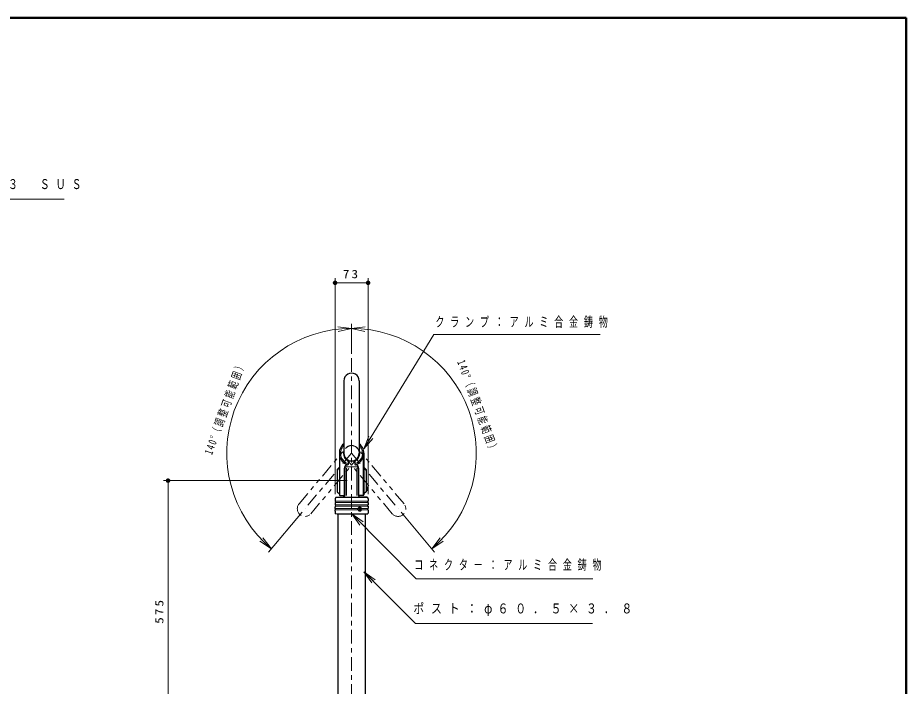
# Model space of a CAD drawing. Units: millimetres on the paper, scale 1:10. Extents: x -365 to 10, y -38 to 257.
# Drawn here: x -196.3 to 0, y 109.4 to 257 of the extents above; entities that cross this region are included whole.
import ezdxf

# ---------------------------------------------------------------- set-up
doc = ezdxf.new("R2010")
doc.units = ezdxf.units.MM
doc.linetypes.add('USER2', pattern=[6, 3, -1, 1, -1])
doc.linetypes.add('USER3', pattern=[8, 3, -1, 1, -1, 1, -1])
doc.layers.add('LY_1', color=7, linetype='Continuous', lineweight=13)
doc.layers.add('LY_2', color=7, linetype='Continuous', lineweight=13)
doc.styles.add('ＭＳ ゴシック', font='')
doc.styles.get('ＭＳ ゴシック').set_extended_font_data('MS Gothic')

# ---------------------------------------------------------------- blocks, each defined once
blk = doc.blocks.new('open_arrow')
at = {"color": 0, "linetype": 'Continuous', "lineweight": -2}
blk.add_lwpolyline([(7.5, 1.25), (0, 0), (7.5, -1.25)], dxfattribs=at)
blk = doc.blocks.new('filled_dot')
at = {"color": 0, "linetype": 'Continuous', "lineweight": -2, "const_width": 1.25}
blk.add_lwpolyline([(-0.625, 0, 1), (0.625, 0, 1)], format="xyb", close=True, dxfattribs=at)

msp = doc.modelspace()

# ---------------------------------------------------------------- linework, layer by layer
at = {"layer": 'LY_1'}
for p, q in [((-126.192, 151.793), (-126.192, 199.462)), ((-126.192, 198.462), (-118.892, 198.462)), ((-118.892, 151.793), (-118.892, 199.462)), ((-122.542, 182.795), (-122.542, 189.39)), ((-122.542, 182.795), (-122.542, 189.39)), ((-119.86, 161.788), (-118.717, 164.606)), ((-119.86, 161.788), (-118.291, 164.344)), ((-117.865, 164.083), (-119.86, 161.788)), ((-123.542, 154.779), (-164.079, 154.779)), ((-163.079, 97.279), (-163.079, 154.779)), ((-133.469, 147.806), (-140.901, 138.95)), ((-122.471, 147.434), (-120.362, 145.3)), ((-122.471, 147.434), (-120.007, 145.652)), ((-120.718, 144.949), (-122.471, 147.434)), ((-111.615, 147.806), (-104.183, 138.95)), ((-119.82, 134.663), (-117.699, 132.541)), ((-119.82, 134.663), (-117.345, 132.895)), ((-118.052, 132.188), (-119.82, 134.663))]:
    msp.add_line(p, q, dxfattribs=at)
at = {"layer": 'LY_1', "linetype": 'USER2'}
for p, q in [((-122.542, 181.795), (-122.542, 45.155)), ((-122.542, 160.829), (-132.827, 148.572)), ((-122.542, 160.829), (-112.257, 148.572))]:
    msp.add_line(p, q, dxfattribs=at)
at = {"layer": 'LY_1', "color": 3, "lineweight": 25}
for p, q in [((-124.242, 176.829), (-124.242, 160.829)), ((-120.842, 176.829), (-120.842, 160.829)), ((-125.567, 147.379), (-125.567, 97.279)), ((-119.517, 147.379), (-119.517, 97.279))]:
    msp.add_line(p, q, dxfattribs=at)
at = {"layer": 'LY_1', "color": 3, "linetype": 'USER3'}
for p, q in [((-134.129, 149.665), (-123.844, 161.922)), ((-110.955, 149.665), (-121.24, 161.922)), ((-131.524, 147.479), (-121.24, 159.736)), ((-113.56, 147.479), (-123.844, 159.736))]:
    msp.add_line(p, q, dxfattribs=at)
at = {"layer": 'LY_1', "color": 40, "lineweight": 25}
for p, q in [((-125.242, 160.829), (-125.242, 151.629)), ((-123.292, 159.019), (-123.292, 158.372)), ((-121.792, 159.019), (-121.792, 158.372)), ((-119.842, 160.829), (-119.842, 151.629)), ((-125.742, 157.229), (-125.242, 157.729)), ((-125.742, 157.229), (-125.742, 152.329)), ((-124.142, 157.189), (-124.042, 157.156)), ((-120.942, 157.189), (-121.042, 157.156)), ((-119.342, 157.229), (-119.842, 157.729)), ((-119.342, 157.229), (-119.342, 152.329)), ((-125.742, 152.329), (-125.242, 151.829)), ((-125.142, 151.529), (-124.142, 151.529)), ((-124.142, 152.369), (-124.042, 152.402)), ((-120.942, 152.369), (-121.042, 152.402)), ((-119.942, 151.529), (-120.942, 151.529)), ((-119.342, 152.329), (-119.842, 151.829))]:
    msp.add_line(p, q, dxfattribs=at)
at = {"layer": 'LY_1', "color": 40}
for p, q in [((-125.142, 159.79), (-125.142, 151.629)), ((-119.942, 159.79), (-119.942, 151.629)), ((-124.142, 157.473), (-124.142, 151.529)), ((-120.942, 157.473), (-120.942, 151.529))]:
    msp.add_line(p, q, dxfattribs=at)
at = {"layer": 'LY_1', "color": 4}
for p, q in [((-124.042, 157.513), (-124.042, 151.465)), ((-121.042, 157.513), (-121.042, 151.465)), ((-118.892, 150.229), (-126.192, 150.229)), ((-118.892, 149.929), (-126.192, 149.929)), ((-118.892, 149.429), (-126.192, 149.429)), ((-118.892, 149.129), (-126.192, 149.129)), ((-121.071, 148.629), (-126.167, 148.629)), ((-121.071, 148.329), (-126.167, 148.329)), ((-118.935, 147.479), (-126.149, 147.479)), ((-119.392, 147.379), (-125.692, 147.379)), ((-118.892, 148.629), (-120.363, 148.629)), ((-118.892, 148.329), (-120.363, 148.329))]:
    msp.add_line(p, q, dxfattribs=at)
at = {"layer": 'LY_1', "color": 4, "lineweight": 25}
for p, q in [((-123.758, 157.813), (-122.542, 157.879)), ((-123.742, 157.513), (-123.742, 151.465)), ((-122.542, 157.879), (-121.326, 157.813)), ((-121.342, 157.513), (-121.342, 151.465)), ((-125.906, 151.092), (-124.328, 151.166)), ((-119.178, 151.092), (-120.756, 151.166)), ((-126.192, 150.793), (-126.192, 150.229)), ((-126.192, 149.929), (-126.192, 149.429)), ((-119.104, 151.079), (-125.98, 151.079)), ((-118.892, 150.793), (-118.892, 150.229)), ((-118.892, 149.929), (-118.892, 149.429)), ((-126.192, 149.129), (-126.192, 148.929)), ((-126.192, 148.029), (-126.192, 147.561)), ((-125.692, 147.379), (-126.112, 147.463)), ((-119.392, 147.379), (-118.972, 147.463)), ((-118.892, 149.129), (-118.892, 148.63)), ((-118.892, 148.329), (-118.892, 147.561))]:
    msp.add_line(p, q, dxfattribs=at)
at = {"layer": 'LY_1', "color": 190}
msp.add_line((-126.142, 148.623), (-126.142, 148.335), dxfattribs=at)
at = {"layer": 'LY_1', "lineweight": 25}
msp.add_line((-120.545, 148.479), (-120.919, 148.479), dxfattribs=at)
at = {"layer": 'LY_1'}
for points in [[(-236.795, 228.565), (-225.266, 216.973), (-186.021, 216.973)], [(-119.86, 161.788), (-104.332, 187.085), (-67.583, 187.085)], [(-122.471, 147.434), (-108.292, 133.085), (-69.245, 133.085)], [(-119.82, 134.663), (-108.409, 123.252), (-69.346, 123.252)]]:
    msp.add_lwpolyline(points, dxfattribs=at)
at = {"layer": 'LY_1', "color": 4}
for points in [[(-121.072, 148.626), (-121.086, 148.629), (-121.1, 148.629), (-121.114, 148.626), (-121.128, 148.62), (-121.141, 148.612), (-121.153, 148.601), (-121.164, 148.588), (-121.174, 148.573), (-121.182, 148.556), (-121.188, 148.538), (-121.193, 148.518), (-121.195, 148.498), (-121.196, 148.478), (-121.195, 148.457), (-121.192, 148.437), (-121.187, 148.418), (-121.181, 148.4), (-121.172, 148.383), (-121.163, 148.368), (-121.152, 148.355), (-121.139, 148.345), (-121.126, 148.337), (-121.113, 148.332), (-121.099, 148.329), (-121.085, 148.329), (-121.072, 148.332)], [(-120.361, 148.624), (-120.383, 148.684), (-120.411, 148.74), (-120.446, 148.791), (-120.487, 148.835), (-120.533, 148.871), (-120.582, 148.899), (-120.635, 148.918), (-120.689, 148.928), (-120.744, 148.928), (-120.799, 148.918), (-120.851, 148.899), (-120.901, 148.871), (-120.947, 148.835), (-120.988, 148.791), (-121.023, 148.741), (-121.051, 148.685), (-121.063, 148.656), (-121.072, 148.626)], [(-121.072, 148.332), (-121.052, 148.275), (-121.025, 148.222), (-120.993, 148.173), (-120.955, 148.131), (-120.913, 148.095), (-120.867, 148.066), (-120.818, 148.046), (-120.768, 148.033), (-120.716, 148.029), (-120.664, 148.033), (-120.614, 148.046), (-120.565, 148.067), (-120.519, 148.096), (-120.477, 148.132), (-120.44, 148.175), (-120.408, 148.224), (-120.381, 148.277), (-120.361, 148.334)], [(-120.612, 148.842), (-120.691, 148.894), (-120.778, 148.923)], [(-120.778, 148.035), (-120.691, 148.064), (-120.612, 148.116)], [(-120.361, 148.624), (-120.372, 148.616), (-120.381, 148.606), (-120.39, 148.594), (-120.398, 148.578), (-120.405, 148.561), (-120.41, 148.542), (-120.414, 148.522), (-120.416, 148.501), (-120.417, 148.479), (-120.416, 148.457), (-120.414, 148.436), (-120.41, 148.416), (-120.405, 148.397), (-120.398, 148.38), (-120.39, 148.364), (-120.381, 148.352), (-120.372, 148.342), (-120.361, 148.334)]]:
    msp.add_lwpolyline(points, dxfattribs=at)
at = {"layer": 'LY_1'}
msp.add_lwpolyline([(-120.757, 148.879), (-120.787, 148.877), (-120.817, 148.873), (-120.847, 148.865), (-120.876, 148.855), (-120.903, 148.841), (-120.93, 148.825), (-120.956, 148.807), (-120.98, 148.785), (-121.002, 148.762), (-121.022, 148.736), (-121.041, 148.708), (-121.057, 148.679), (-121.071, 148.648), (-121.083, 148.616), (-121.092, 148.582), (-121.098, 148.548), (-121.102, 148.514), (-121.103, 148.479), (-121.102, 148.444), (-121.098, 148.409), (-121.092, 148.375), (-121.083, 148.342), (-121.071, 148.31), (-121.057, 148.279), (-121.041, 148.25), (-121.022, 148.222), (-121.002, 148.196), (-120.98, 148.173), (-120.956, 148.151), (-120.93, 148.133), (-120.903, 148.116), (-120.876, 148.103), (-120.847, 148.093), (-120.817, 148.085), (-120.787, 148.08), (-120.757, 148.079), (-120.727, 148.08), (-120.697, 148.085), (-120.667, 148.093), (-120.639, 148.103), (-120.611, 148.116), (-120.584, 148.133), (-120.558, 148.151), (-120.534, 148.173), (-120.512, 148.196), (-120.492, 148.222), (-120.473, 148.25), (-120.457, 148.279), (-120.443, 148.31), (-120.432, 148.342), (-120.422, 148.375), (-120.416, 148.409), (-120.412, 148.444), (-120.411, 148.479), (-120.412, 148.514), (-120.416, 148.548), (-120.422, 148.582), (-120.432, 148.616), (-120.443, 148.648), (-120.457, 148.679), (-120.473, 148.708), (-120.492, 148.736), (-120.512, 148.762), (-120.534, 148.785), (-120.558, 148.807), (-120.584, 148.825), (-120.611, 148.841), (-120.639, 148.855), (-120.667, 148.865), (-120.697, 148.873), (-120.727, 148.877)], close=True, dxfattribs=at)
at = {"layer": 'LY_1', "lineweight": 25}
msp.add_lwpolyline([(-120.732, 148.264), (-120.731, 148.266), (-120.729, 148.271), (-120.728, 148.28), (-120.727, 148.293), (-120.726, 148.308), (-120.725, 148.327), (-120.724, 148.348), (-120.723, 148.371), (-120.723, 148.397), (-120.722, 148.423), (-120.722, 148.451), (-120.722, 148.479), (-120.722, 148.507), (-120.722, 148.535), (-120.723, 148.561), (-120.723, 148.586), (-120.724, 148.61), (-120.725, 148.631), (-120.726, 148.65), (-120.727, 148.665), (-120.728, 148.678), (-120.729, 148.687), (-120.731, 148.692), (-120.732, 148.694)], dxfattribs=at)
at = {"layer": 'LY_1'}
for start, end in [(90, 230), (310, 90)]:
    msp.add_arc((-122.542, 160.829), 27.561, start, end, dxfattribs=at)
at = {"layer": 'LY_1', "color": 3, "lineweight": 25}
for centre, start, end in [((-122.542, 176.829), 359.99996, 179.99996), ((-122.542, 160.829), 179.99999, 0.00001)]:
    msp.add_arc(centre, 1.7, start, end, dxfattribs=at)
at = {"layer": 'LY_1', "color": 40, "lineweight": 25}
for centre, radius, start, end in [((-122.542, 160.829), 2.7, 129.02297, 250.91787), ((-122.542, 160.829), 2.7, 289.08213, 50.97719), ((-122.342, 160.829), 1.9, 180, 235.37646), ((-123.592, 159.019), 0.3, 360, 55.37647), ((-121.492, 159.019), 0.3, 124.62354, 180), ((-122.742, 160.829), 1.9, 304.62353, 0), ((-123.342, 157.473), 0.8, 93.18474, 180), ((-123.392, 158.372), 0.1, 250.91787, 0.00001), ((-121.692, 158.372), 0.1, 180, 289.08213), ((-121.742, 157.473), 0.8, 360, 86.81526), ((-125.142, 151.629), 0.1, 179.99999, 270), ((-119.942, 151.629), 0.1, 270, 0.00001)]:
    msp.add_arc(centre, radius, start, end, dxfattribs=at)
at = {"layer": 'LY_1', "color": 40}
for centre, radius, start, end in [((-122.542, 160.829), 2.4, 135.09968, 251.79003), ((-122.542, 160.829), 1.8, 160.8119, 180), ((-122.542, 160.829), 2.4, 288.20997, 44.90053), ((-122.542, 160.829), 1.8, 0.00004, 19.18814), ((-122.342, 160.829), 2, 180, 240.00001), ((-122.742, 160.829), 2, 300, 0)]:
    msp.add_arc(centre, radius, start, end, dxfattribs=at)
at = {"layer": 'LY_1', "color": 3, "linetype": 'USER3'}
for centre, start, end in [((-122.542, 160.829), 39.99999, 220.00001), ((-122.542, 160.829), 319.99999, 140.00001), ((-132.827, 148.572), 139.99996, 319.99996), ((-112.257, 148.572), 220.00004, 40.00004)]:
    msp.add_arc(centre, 1.7, start, end, dxfattribs=at)
at = {"layer": 'LY_1', "color": 4, "lineweight": 25}
for centre, radius, start, end in [((-123.742, 157.513), 0.3, 93.10352, 180), ((-121.342, 157.513), 0.3, 0, 86.89643), ((-124.342, 151.465), 0.3, 272.66301, 0), ((-120.742, 151.465), 0.3, 179.99999, 267.33699), ((-125.892, 150.793), 0.3, 92.66302, 180), ((-126.192, 150.079), 0.15, 270, 90), ((-126.192, 149.279), 0.15, 270, 90), ((-119.192, 150.793), 0.3, 0, 87.33699), ((-118.892, 150.079), 0.15, 90, 270), ((-118.892, 149.279), 0.15, 90, 270), ((-129.814, 148.479), 3.65, 2.35528, 7.08188), ((-129.814, 148.479), 3.65, 352.91812, 357.64472), ((-126.092, 147.561), 0.1, 179.99999, 258.69005), ((-126.188, 148.479), 0.151, 277.9351, 82.0649), ((-118.896, 148.479), 0.151, 97.9351, 262.06491), ((-118.992, 147.561), 0.1, 281.30993, 0)]:
    msp.add_arc(centre, radius, start, end, dxfattribs=at)
at = {"layer": 'LY_1', "color": 190, "lineweight": 25}
msp.add_arc((-119.362, 152.979), 0.45, 272.54826, 87.45175, dxfattribs=at)
at = {"layer": 'LY_1', "color": 190}
msp.add_arc((-125.159, 148.479), 1.033, 168.22264, 191.77736, dxfattribs=at)
at = {"layer": 'LY_2', "lineweight": 50}
for p, q in [((0, 257), (-365, 257)), ((0, 0), (0, 257))]:
    msp.add_line(p, q, dxfattribs=at)

# ---------------------------------------------------------------- block references
at = {"layer": 'LY_1', "xscale": 0.4, "yscale": 0.4}
msp.add_blockref('filled_dot', (-126.192, 198.462), dxfattribs=at)
for name, p, rotation in [('filled_dot', (-118.892, 198.462), 180), ('open_arrow', (-122.542, 188.39), 183.1), ('open_arrow', (-122.542, 188.39), 356.9), ('filled_dot', (-163.079, 154.779), 270), ('open_arrow', (-140.258, 139.716), 136.9), ('open_arrow', (-104.826, 139.716), 43.1)]:
    msp.add_blockref(name, p, dxfattribs=dict(at, rotation=rotation))

# ---------------------------------------------------------------- texts
at = {"layer": 'LY_1', "style": 'ＭＳ ゴシック'}
for s, insert, char_height, attachment_point in [('\\T1.63;\\W0.7;アーム：φ３４×３\u3000ＳＵＳ', (-225.503, 219.973), 2.199, 4), ('\\T1.34;\\W1.15;73', (-122.542, 199.462), 1.833, 8), ('\\T1.64;\\W0.65;クランプ：アルミ合金鋳物', (-104.027, 189.735), 2.199, 4), ('\\T1.64;\\W0.65;コネクター：アルミ合金鋳物', (-108.687, 136.085), 2.199, 4), ('\\T1.63;\\W0.8;ポスト：φ６０．５×３．８', (-108.898, 126.252), 2.199, 4)]:
    msp.add_mtext(s, dxfattribs=dict(at, insert=insert, char_height=char_height, attachment_point=attachment_point))
at = {"layer": 'LY_1', "char_height": 1.833, "attachment_point": 8, "style": 'ＭＳ ゴシック'}
for s, insert, rotation in [('\\T1.32;\\W0.65;140°（調整可能範囲）', (-95.703, 170.598), 290), ('\\T1.32;\\W0.65;140°（調整可能範囲）', (-149.381, 170.598), 70), ('\\T1.33;\\W1.15;575', (-164.079, 126.029), 90)]:
    msp.add_mtext(s, dxfattribs=dict(at, insert=insert, rotation=rotation))

doc.saveas('drawing.dxf')
